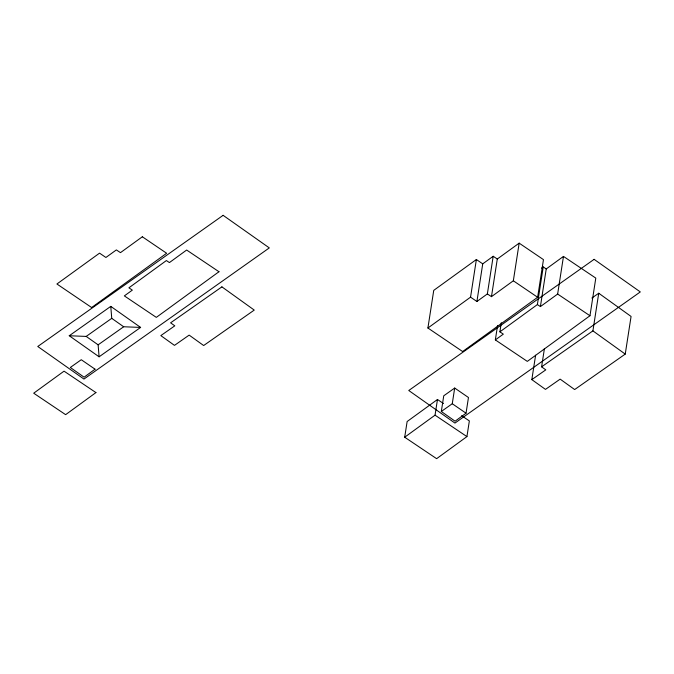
<?xml version="1.0" encoding="UTF-8"?>
<svg xmlns="http://www.w3.org/2000/svg" width="674" height="674" viewBox="0 0 674 674"><rect width="100%" height="100%" fill="white"/><g stroke="black" fill="none" stroke-linecap="round" stroke-linejoin="round"><path stroke-width="1.01" d="M461.606 415.698L469.357 420.913L466.93 436.6L436.626 458.674L404.695 437.215L407.13 421.528L437.477 399.488L443.509 403.541M497.294 259.018L493.191 256.28L487.361 293.923L491.464 296.661L497.294 259.018L519.165 243.146L543.463 259.625L537.633 297.268L462.634 351.542L427.914 328.011L433.744 290.368L476.375 259.515L482.736 263.846L476.906 301.489L470.553 297.158L476.375 259.515M404.695 437.215L435.042 415.167L437.477 399.488M441.318 411.477L443.745 395.798L454.689 388.047L468.464 397.508L466.037 413.196L455.093 421.199L441.318 411.477L452.262 403.734L454.689 388.047M546.235 268.951L543.219 266.921L537.389 304.564L540.405 306.594L546.235 268.951L563.472 256.406L595.799 278.101L589.969 315.744L527.312 361.39L495.339 339.907L497.547 325.66M495.339 339.907L503.318 334.152L499.897 331.835L501.313 322.678M491.464 296.661L513.335 280.788L519.165 243.146M591.89 298.026L598.731 293.232L631.075 316.451L625.245 354.094L574.652 389.555L560.153 379.125L545.477 389.395L531.828 379.622L535.611 355.206M531.828 379.622L545.797 369.858L541.593 366.841L544.432 348.525M540.405 306.594L557.642 294.058L563.472 256.406M541.593 366.841L592.909 330.875L598.731 293.232M541.551 268.134L543.219 266.921M499.897 331.835L537.389 304.564M482.736 263.846L493.191 256.28M427.914 328.011L470.553 297.158M476.906 301.489L487.361 293.923M69.254 335.753L110.772 306.375L140.613 327.429L99.095 356.807L69.254 335.753L86.196 336.419L98.126 344.835L99.095 356.807M86.196 336.419L111.741 318.339L110.772 306.375M98.126 344.835L123.679 326.764L140.613 327.429M557.642 294.058L589.969 315.744M435.042 415.167L466.93 436.6M513.335 280.788L537.633 297.268M452.262 403.734L466.037 413.196M111.741 318.339L123.679 326.764M592.909 330.875L625.245 354.094M95.042 369.183L84.098 377.187L70.315 367.465L81.268 359.722L95.042 369.183M218.974 271.732L156.317 317.378L124.345 295.894L132.323 290.132L128.903 287.823L166.394 260.552L169.41 262.582L186.647 250.037L218.974 271.732M95.935 392.588L65.631 414.662L33.7 393.203L64.047 371.155L95.935 392.588M142.34 236.776L120.469 252.649L116.366 249.911L105.911 257.476L99.55 253.146L56.919 283.998L91.639 307.529L166.638 253.256L142.34 236.776M223.119 215.326L37.769 346.487L83.955 379.066L269.305 247.906L223.119 215.326M594.114 259.338L408.764 390.499L454.95 423.078L640.3 291.926L594.114 259.338M221.906 286.863L170.598 322.829L174.793 325.837L160.833 335.61L174.473 345.383L189.158 335.113L203.658 345.535L254.25 310.082L221.906 286.863"/></g></svg>
